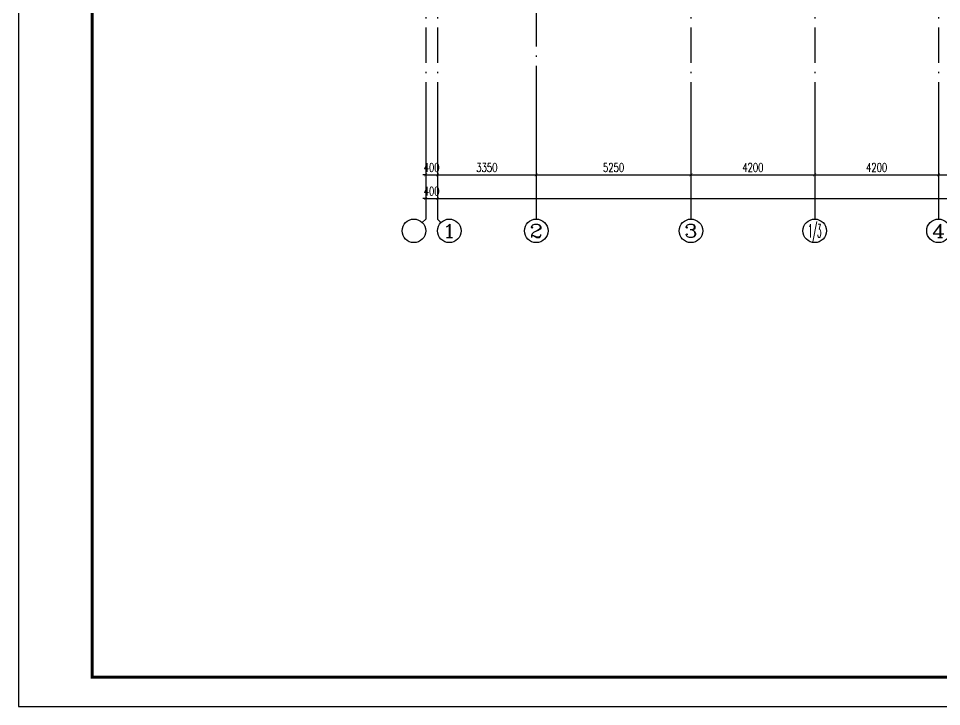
# Model space of a CAD drawing. Extents: x 169490 to 7584583, y -2399407 to 1374371.
# Drawn here: x 593778 to 625098, y 711545 to 734888 of the extents above; entities that cross this region are included whole.
import ezdxf
from ezdxf.enums import TextEntityAlignment as Align

# ---------------------------------------------------------------- set-up
doc = ezdxf.new("R2010")
doc.units = 0
doc.header["$LTSCALE"] = 100
doc.linetypes.add('D3轴线点划线', pattern=[18.5, 12, -3, 0.5, -3])
doc.layers.get('0').update_dxf_attribs({"linetype": 'CONTINUOUS'})
doc.layers.get('DEFPOINTS').update_dxf_attribs({"linetype": 'CONTINUOUS'})
for name, color, linetype in [('AXIS', 3, 'CONTINUOUS'), ('AXIS_TEXT', 4, 'CONTINUOUS'), ('C-AXIS(轴号)', 3, 'CONTINUOUS'), ('C-AXIS-T(字)', 7, 'CONTINUOUS'), ('C-DOTE', 8, 'D3轴线点划线'), ('图框', 140, 'CONTINUOUS')]:
    doc.layers.add(name, color=color, linetype=linetype)
doc.styles.add('_TCH_AXIS', font='COMPLEX', dxfattribs={"bigfont": 'GBCBIG'})
doc.styles.add('_TCH_DIM_T3', font='SIMPLEX.shx', dxfattribs={"width": 0.705882, "bigfont": 'GBCBIG.shx'})
doc.styles.add('COMPLEX', font='COMPLEX')
doc.dimstyles.new('_TCH_ARCH&&100', dxfattribs={"dimtxt": 297.5, "dimasz": 100, "dimexe": 250, "dimexo": 300, "dimgap": 100, "dimtad": 1, "dimdec": 0, "dimzin": 0, "dimdsep": 46, "dimtxsty": '_TCH_DIM_T3', "dimblk": 'ARCHTICK', "dimcen": 0.09, "dimclrt": 7, "dimazin": 2, "dimtfac": 1, "dimtdec": 0, "dimtix": 1, "dimtmove": 2, "dimatfit": 3, "dimfxl": 1, "dimtolj": 1, "dimtzin": 0, "dimarcsym": 0})

# ---------------------------------------------------------------- blocks, each defined once
blk = doc.blocks.new('_ARCHTICK')
at = {"const_width": 0.15}
blk.add_lwpolyline([(-0.5, -0.5), (0.5, 0.5)], dxfattribs=at)
blk = doc.blocks.new('*D2228')
at = {"layer": 'AXIS', "color": 0, "lineweight": -2, "transparency": 16777216}
for p, q in [((607996, 731782), (607996, 728532)), ((679896, 731782), (679896, 728532)), ((607996, 728782), (679896, 728782))]:
    blk.add_line(p, q, dxfattribs=at)
at = {"layer": 'DEFPOINTS', "color": 0, "transparency": 16777216}
for p in [(607996, 732082), (679896, 732082), (679896, 728782)]:
    blk.add_point(p, dxfattribs=at)
at = {"layer": 'AXIS', "color": 0, "lineweight": -2, "transparency": 16777216, "xscale": 100, "yscale": 100, "zscale": 100, "rotation": 180}
blk.add_blockref('_ARCHTICK', (607996, 728782), dxfattribs=at)
at = {"layer": 'AXIS', "color": 0, "lineweight": -2, "transparency": 16777216, "xscale": 100, "yscale": 100, "zscale": 100}
blk.add_blockref('_ARCHTICK', (679896, 728782), dxfattribs=at)
at = {"layer": 'AXIS', "color": 7, "transparency": 16777216, "insert": (643946, 729031), "char_height": 297.5, "attachment_point": 5, "style": '_TCH_DIM_T3'}
blk.add_mtext('\\A1;71900', dxfattribs=at)
blk = doc.blocks.new('*D2229')
at = {"layer": 'AXIS', "color": 0, "lineweight": -2, "transparency": 16777216}
for p, q in [((607596, 731782), (607596, 728532)), ((607996, 731782), (607996, 728532)), ((607596, 728782), (607496, 728782)), ((607596, 728782), (607996, 728782)), ((607996, 728782), (608096, 728782))]:
    blk.add_line(p, q, dxfattribs=at)
at = {"layer": 'DEFPOINTS', "color": 0, "transparency": 16777216}
for p in [(607596, 732082), (607996, 732082), (607996, 728782)]:
    blk.add_point(p, dxfattribs=at)
at = {"layer": 'AXIS', "color": 0, "lineweight": -2, "transparency": 16777216, "xscale": 100, "yscale": 100, "zscale": 100}
blk.add_blockref('_ARCHTICK', (607596, 728782), dxfattribs=at)
at = {"layer": 'AXIS', "color": 0, "lineweight": -2, "transparency": 16777216, "xscale": 100, "yscale": 100, "zscale": 100, "rotation": 180}
blk.add_blockref('_ARCHTICK', (607996, 728782), dxfattribs=at)
at = {"layer": 'AXIS', "color": 7, "transparency": 16777216, "insert": (607796, 729031), "char_height": 297.5, "attachment_point": 5, "style": '_TCH_DIM_T3'}
blk.add_mtext('\\A1;400', dxfattribs=at)
blk = doc.blocks.new('*D2230')
at = {"layer": 'AXIS', "color": 0, "lineweight": -2, "transparency": 16777216}
for p, q in [((607596, 731782), (607596, 729332)), ((607996, 731782), (607996, 729332)), ((607596, 729582), (607496, 729582)), ((607596, 729582), (607996, 729582)), ((607996, 729582), (608096, 729582))]:
    blk.add_line(p, q, dxfattribs=at)
at = {"layer": 'DEFPOINTS', "color": 0, "transparency": 16777216}
for p in [(607596, 732082), (607996, 732082), (607996, 729582)]:
    blk.add_point(p, dxfattribs=at)
at = {"layer": 'AXIS', "color": 0, "lineweight": -2, "transparency": 16777216, "xscale": 100, "yscale": 100, "zscale": 100}
blk.add_blockref('_ARCHTICK', (607596, 729582), dxfattribs=at)
at = {"layer": 'AXIS', "color": 0, "lineweight": -2, "transparency": 16777216, "xscale": 100, "yscale": 100, "zscale": 100, "rotation": 180}
blk.add_blockref('_ARCHTICK', (607996, 729582), dxfattribs=at)
at = {"layer": 'AXIS', "color": 7, "transparency": 16777216, "insert": (607796, 729831), "char_height": 297.5, "attachment_point": 5, "style": '_TCH_DIM_T3'}
blk.add_mtext('\\A1;400', dxfattribs=at)
blk = doc.blocks.new('*D2231')
at = {"layer": 'AXIS', "color": 0, "lineweight": -2, "transparency": 16777216}
for p, q in [((607996, 731782), (607996, 729332)), ((611346, 731782), (611346, 729332)), ((607996, 729582), (611346, 729582))]:
    blk.add_line(p, q, dxfattribs=at)
at = {"layer": 'DEFPOINTS', "color": 0, "transparency": 16777216}
for p in [(607996, 732082), (611346, 732082), (611346, 729582)]:
    blk.add_point(p, dxfattribs=at)
at = {"layer": 'AXIS', "color": 0, "lineweight": -2, "transparency": 16777216, "xscale": 100, "yscale": 100, "zscale": 100, "rotation": 180}
blk.add_blockref('_ARCHTICK', (607996, 729582), dxfattribs=at)
at = {"layer": 'AXIS', "color": 0, "lineweight": -2, "transparency": 16777216, "xscale": 100, "yscale": 100, "zscale": 100}
blk.add_blockref('_ARCHTICK', (611346, 729582), dxfattribs=at)
at = {"layer": 'AXIS', "color": 7, "transparency": 16777216, "insert": (609671, 729831), "char_height": 297.5, "attachment_point": 5, "style": '_TCH_DIM_T3'}
blk.add_mtext('\\A1;3350', dxfattribs=at)
blk = doc.blocks.new('*D2232')
at = {"layer": 'AXIS', "color": 0, "lineweight": -2, "transparency": 16777216}
for p, q in [((611346, 731782), (611346, 729332)), ((616596, 731782), (616596, 729332)), ((611346, 729582), (616596, 729582))]:
    blk.add_line(p, q, dxfattribs=at)
at = {"layer": 'DEFPOINTS', "color": 0, "transparency": 16777216}
for p in [(611346, 732082), (616596, 732082), (616596, 729582)]:
    blk.add_point(p, dxfattribs=at)
at = {"layer": 'AXIS', "color": 0, "lineweight": -2, "transparency": 16777216, "xscale": 100, "yscale": 100, "zscale": 100, "rotation": 180}
blk.add_blockref('_ARCHTICK', (611346, 729582), dxfattribs=at)
at = {"layer": 'AXIS', "color": 0, "lineweight": -2, "transparency": 16777216, "xscale": 100, "yscale": 100, "zscale": 100}
blk.add_blockref('_ARCHTICK', (616596, 729582), dxfattribs=at)
at = {"layer": 'AXIS', "color": 7, "transparency": 16777216, "insert": (613971, 729831), "char_height": 297.5, "attachment_point": 5, "style": '_TCH_DIM_T3'}
blk.add_mtext('\\A1;5250', dxfattribs=at)
blk = doc.blocks.new('*D2233')
at = {"layer": 'AXIS', "color": 0, "lineweight": -2, "transparency": 16777216}
for p, q in [((616596, 731782), (616596, 729332)), ((620796, 731782), (620796, 729332)), ((616596, 729582), (620796, 729582))]:
    blk.add_line(p, q, dxfattribs=at)
at = {"layer": 'DEFPOINTS', "color": 0, "transparency": 16777216}
for p in [(616596, 732082), (620796, 732082), (620796, 729582)]:
    blk.add_point(p, dxfattribs=at)
at = {"layer": 'AXIS', "color": 0, "lineweight": -2, "transparency": 16777216, "xscale": 100, "yscale": 100, "zscale": 100, "rotation": 180}
blk.add_blockref('_ARCHTICK', (616596, 729582), dxfattribs=at)
at = {"layer": 'AXIS', "color": 0, "lineweight": -2, "transparency": 16777216, "xscale": 100, "yscale": 100, "zscale": 100}
blk.add_blockref('_ARCHTICK', (620796, 729582), dxfattribs=at)
at = {"layer": 'AXIS', "color": 7, "transparency": 16777216, "insert": (618696, 729831), "char_height": 297.5, "attachment_point": 5, "style": '_TCH_DIM_T3'}
blk.add_mtext('\\A1;4200', dxfattribs=at)
blk = doc.blocks.new('*D2234')
at = {"layer": 'AXIS', "color": 0, "lineweight": -2, "transparency": 16777216}
for p, q in [((620796, 731782), (620796, 729332)), ((624996, 731782), (624996, 729332)), ((620796, 729582), (624996, 729582))]:
    blk.add_line(p, q, dxfattribs=at)
at = {"layer": 'DEFPOINTS', "color": 0, "transparency": 16777216}
for p in [(620796, 732082), (624996, 732082), (624996, 729582)]:
    blk.add_point(p, dxfattribs=at)
at = {"layer": 'AXIS', "color": 0, "lineweight": -2, "transparency": 16777216, "xscale": 100, "yscale": 100, "zscale": 100, "rotation": 180}
blk.add_blockref('_ARCHTICK', (620796, 729582), dxfattribs=at)
at = {"layer": 'AXIS', "color": 0, "lineweight": -2, "transparency": 16777216, "xscale": 100, "yscale": 100, "zscale": 100}
blk.add_blockref('_ARCHTICK', (624996, 729582), dxfattribs=at)
at = {"layer": 'AXIS', "color": 7, "transparency": 16777216, "insert": (622896, 729831), "char_height": 297.5, "attachment_point": 5, "style": '_TCH_DIM_T3'}
blk.add_mtext('\\A1;4200', dxfattribs=at)
blk = doc.blocks.new('*D2235')
at = {"layer": 'AXIS', "color": 0, "lineweight": -2, "transparency": 16777216}
for p, q in [((624996, 731782), (624996, 729332)), ((633396, 731782), (633396, 729332)), ((624996, 729582), (633396, 729582))]:
    blk.add_line(p, q, dxfattribs=at)
at = {"layer": 'DEFPOINTS', "color": 0, "transparency": 16777216}
for p in [(624996, 732082), (633396, 732082), (633396, 729582)]:
    blk.add_point(p, dxfattribs=at)
at = {"layer": 'AXIS', "color": 0, "lineweight": -2, "transparency": 16777216, "xscale": 100, "yscale": 100, "zscale": 100, "rotation": 180}
blk.add_blockref('_ARCHTICK', (624996, 729582), dxfattribs=at)
at = {"layer": 'AXIS', "color": 0, "lineweight": -2, "transparency": 16777216, "xscale": 100, "yscale": 100, "zscale": 100}
blk.add_blockref('_ARCHTICK', (633396, 729582), dxfattribs=at)
at = {"layer": 'AXIS', "color": 7, "transparency": 16777216, "insert": (629196, 729831), "char_height": 297.5, "attachment_point": 5, "style": '_TCH_DIM_T3'}
blk.add_mtext('\\A1;8400', dxfattribs=at)
blk = doc.blocks.new('_AXISO')
blk.add_circle((0, 0), 0.5)
at = {"layer": 'AXIS_TEXT', "style": 'COMPLEX', "width": 1.041667}
blk.add_attdef('A', text='', height=0.56, dxfattribs=at).set_placement((-0.25, -0.28), (0.25, -0.28), align=Align.FIT)

msp = doc.modelspace()

# ---------------------------------------------------------------- linework, layer by layer
at = {"ltscale": 10}
msp.add_lwpolyline([(690882.7, 769944.8), (596277.8, 769944.8), (596277.8, 712544.8), (690882.7, 712544.8)], close=True, dxfattribs=at)
at = {"layer": 'C-AXIS(轴号)'}
for p, q in [((607595.7, 732082.3), (607595.7, 728082.3)), ((607995.7, 732082.3), (607995.7, 728082.3)), ((611345.7, 732082.3), (611345.7, 728082.3)), ((616595.7, 732082.3), (616595.7, 728082.3)), ((620795.7, 732082.3), (620795.7, 728082.3)), ((624995.7, 732082.3), (624995.7, 728082.3)), ((607478.6, 727965.1), (607595.7, 728082.3)), ((608112.9, 727965.1), (607995.7, 728082.3))]:
    msp.add_line(p, q, dxfattribs=at)
at = {"layer": 'C-DOTE'}
for p, q in [((607595.7, 756782.3), (607595.7, 732082.3)), ((607995.7, 756782.3), (607995.7, 732082.3)), ((616595.7, 756782.3), (616595.7, 732082.3)), ((620795.7, 756782.3), (620795.7, 732082.3)), ((624995.7, 756782.3), (624995.7, 732082.3)), ((611345.7, 744382.3), (611345.7, 732082.3))]:
    msp.add_line(p, q, dxfattribs=at)
at = {"layer": '图框'}
msp.add_lwpolyline([(593777.8, 711544.8), (698877.8, 711544.8), (698877.8, 770944.8), (593777.8, 770944.8)], close=True, dxfattribs=at)
at = {"layer": '图框', "const_width": 100}
msp.add_lwpolyline([(596277.8, 712544.8), (697877.8, 712544.8), (697877.8, 769944.8), (596277.8, 769944.8)], close=True, dxfattribs=at)

# ---------------------------------------------------------------- block references
at = {"layer": 'C-AXIS(轴号)', "xscale": 800, "yscale": 800, "zscale": 800}
msp.add_blockref('_AXISO', (607195.7, 727682.3), dxfattribs=at)
at = {"layer": 'C-AXIS(轴号)'}
ref = msp.add_blockref('_AXISO', (608395.7, 727682.3), dxfattribs=dict(at, xscale=800, yscale=800, zscale=800))
ref.add_attrib('A', '1', dxfattribs={"layer": 'C-AXIS-T(字)', "height": 452.5, "style": '_TCH_AXIS', "width": 2.333333}).set_placement((608169.4, 727456), (608622, 727456), align=Align.FIT)
ref = msp.add_blockref('_AXISO', (611345.7, 727682.3), dxfattribs=dict(at, xscale=800, yscale=800, zscale=800))
ref.add_attrib('A', '2', dxfattribs={"layer": 'C-AXIS-T(字)', "height": 452.5, "style": '_TCH_AXIS', "width": 1.5}).set_placement((611119.4, 727456), (611572, 727456), align=Align.FIT)
ref = msp.add_blockref('_AXISO', (616595.7, 727682.3), dxfattribs=dict(at, xscale=800, yscale=800, zscale=800))
ref.add_attrib('A', '3', dxfattribs={"layer": 'C-AXIS-T(字)', "height": 452.5, "style": '_TCH_AXIS', "width": 1.5}).set_placement((616369.4, 727456), (616822, 727456), align=Align.FIT)
ref = msp.add_blockref('_AXISO', (620795.7, 727682.3), dxfattribs=dict(at, xscale=800, yscale=800, zscale=800))
ref.add_attrib('A', '1/3', dxfattribs={"layer": 'C-AXIS-T(字)', "height": 452.55, "style": '_TCH_AXIS', "width": 0.411765}).set_placement((620569.4, 727456), (621022, 727456), align=Align.FIT)
ref = msp.add_blockref('_AXISO', (624995.7, 727682.3), dxfattribs=dict(at, xscale=800, yscale=800, zscale=800))
ref.add_attrib('A', '4', dxfattribs={"layer": 'C-AXIS-T(字)', "height": 452.5, "style": '_TCH_AXIS', "width": 1.3125}).set_placement((624769.4, 727456), (625222, 727456), align=Align.FIT)

# ---------------------------------------------------------------- dimensions: what is measured, and where the dimension line sits
at = {"layer": 'AXIS'}
for p1, p2, distance, picture, middle in [((607595.7, 732082.3), (607995.7, 732082.3), -3300, '*D2229', (607795.7, 729031)), ((607595.7, 732082.3), (607995.7, 732082.3), -2500, '*D2230', (607795.7, 729831)), ((607995.7, 732082.3), (679895.7, 732082.3), -3300, '*D2228', (643945.7, 729031)), ((607995.7, 732082.3), (611345.7, 732082.3), -2500, '*D2231', (609670.7, 729831)), ((611345.7, 732082.3), (616595.7, 732082.3), -2500, '*D2232', (613970.7, 729831)), ((616595.7, 732082.3), (620795.7, 732082.3), -2500, '*D2233', (618695.7, 729831)), ((620795.7, 732082.3), (624995.7, 732082.3), -2500, '*D2234', (622895.7, 729831)), ((624995.7, 732082.3), (633395.7, 732082.3), -2500, '*D2235', (629195.7, 729831))]:
    dim = msp.add_aligned_dim(p1=p1, p2=p2, distance=distance, dimstyle='_TCH_ARCH&&100', dxfattribs=at)
    dim.commit()
    dim.dimension.update_dxf_attribs({"geometry": picture, "text_midpoint": middle})

doc.saveas('drawing.dxf')
